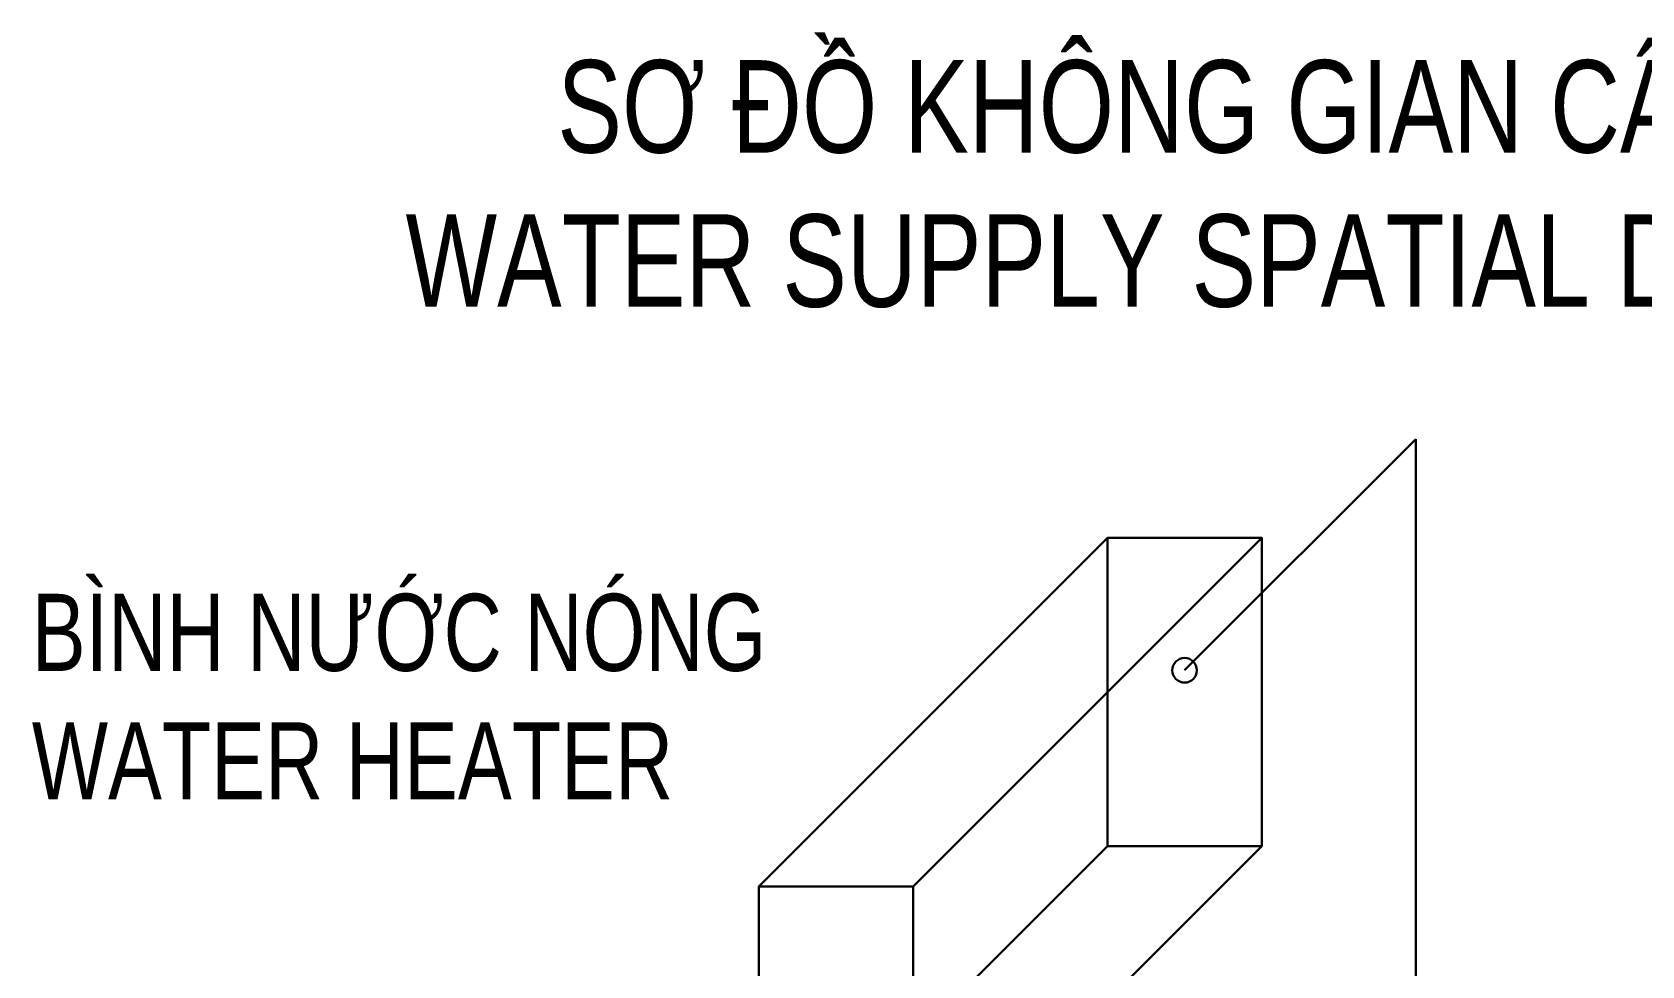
# Model space of a CAD drawing. Header units: millimetres. Extents: x -819040 to 60987, y -269988 to 131461.
# Drawn here: x -43862 to -38640, y -75045 to -72017 of the extents above; entities that cross this region are included whole.
import ezdxf

# ---------------------------------------------------------------- set-up
doc = ezdxf.new("R2010")
doc.units = ezdxf.units.MM
for name, color, linetype, lineweight in [('BINH NONG LANH', 150, 'Continuous', 30), ('CAP LANH-CONTINOUS', 4, 'Continuous', 30), ('capnuoc', 4, 'Continuous', 30), ('GHI CHU', 51, 'Continuous', 9)]:
    doc.layers.add(name, color=color, linetype=linetype, lineweight=lineweight)
doc.styles.add('TCVN-10', font='arial.ttf', dxfattribs={"width": 0.75, "height": 10})

# ---------------------------------------------------------------- blocks, each defined once
blk = doc.blocks.new('binh_nong_lanh')
at = {"layer": 'BINH NONG LANH'}
for points in [[(282.8, 532.8), (407.8, 532.8), (125, 250), (0, 250), (282.8, 532.8)], [(282.8, 282.8), (282.8, 532.8)], [(407.8, 532.8), (407.8, 282.8)], [(282.8, 282.8), (0, 0)], [(125, 0), (407.8, 282.8)], [(407.8, 282.8), (282.8, 282.8)], [(0, 0), (0, 250)], [(125, 0), (125, 250)], [(125, 0), (0, 0)]]:
    blk.add_lwpolyline(points, dxfattribs=at)
blk = doc.blocks.new('ban_ve_chi_tiet_nha_ve_sinh')
at = {"layer": 'CAP LANH-CONTINOUS'}
for points in [[(1700.7, 2064.3), (1850.7, 2214.3)], [(1850.7, 1458.6), (1850.7, 2214.3)]]:
    blk.add_lwpolyline(points, dxfattribs=at)
at = {"layer": 'capnuoc'}
blk.add_circle((1700.7, 2064.3), 8, dxfattribs=at)
at = {"layer": 'BINH NONG LANH', "xscale": 0.8, "yscale": 0.8, "zscale": 0.8}
blk.add_blockref('binh_nong_lanh', (1424.5, 1724), dxfattribs=at)
at = {"layer": 'GHI CHU', "attachment_point": 1, "style": 'TCVN-10'}
for s, insert, char_height, width in [('\\pi675.29767;SƠ ĐỒ KHÔNG GIAN CẤP NƯỚC WC1\\P\\pi576.84099;WATER SUPPLY SPATIAL DIAGRAM OF WC1', (618.4, 2460.1), 60, 2482.717), ('BÌNH NƯỚC NÓNG\\PWATER HEATER', (952.7, 2113.9), 50, 576.739)]:
    blk.add_mtext(s, dxfattribs=dict(at, insert=insert, char_height=char_height, width=width))

msp = doc.modelspace()

# ---------------------------------------------------------------- block references
at = {"layer": 'GHI CHU', "xscale": 5, "yscale": 5, "zscale": 5}
msp.add_blockref('ban_ve_chi_tiet_nha_ve_sinh', (-48626.5, -84408.2), dxfattribs=at)

doc.saveas('drawing.dxf')
